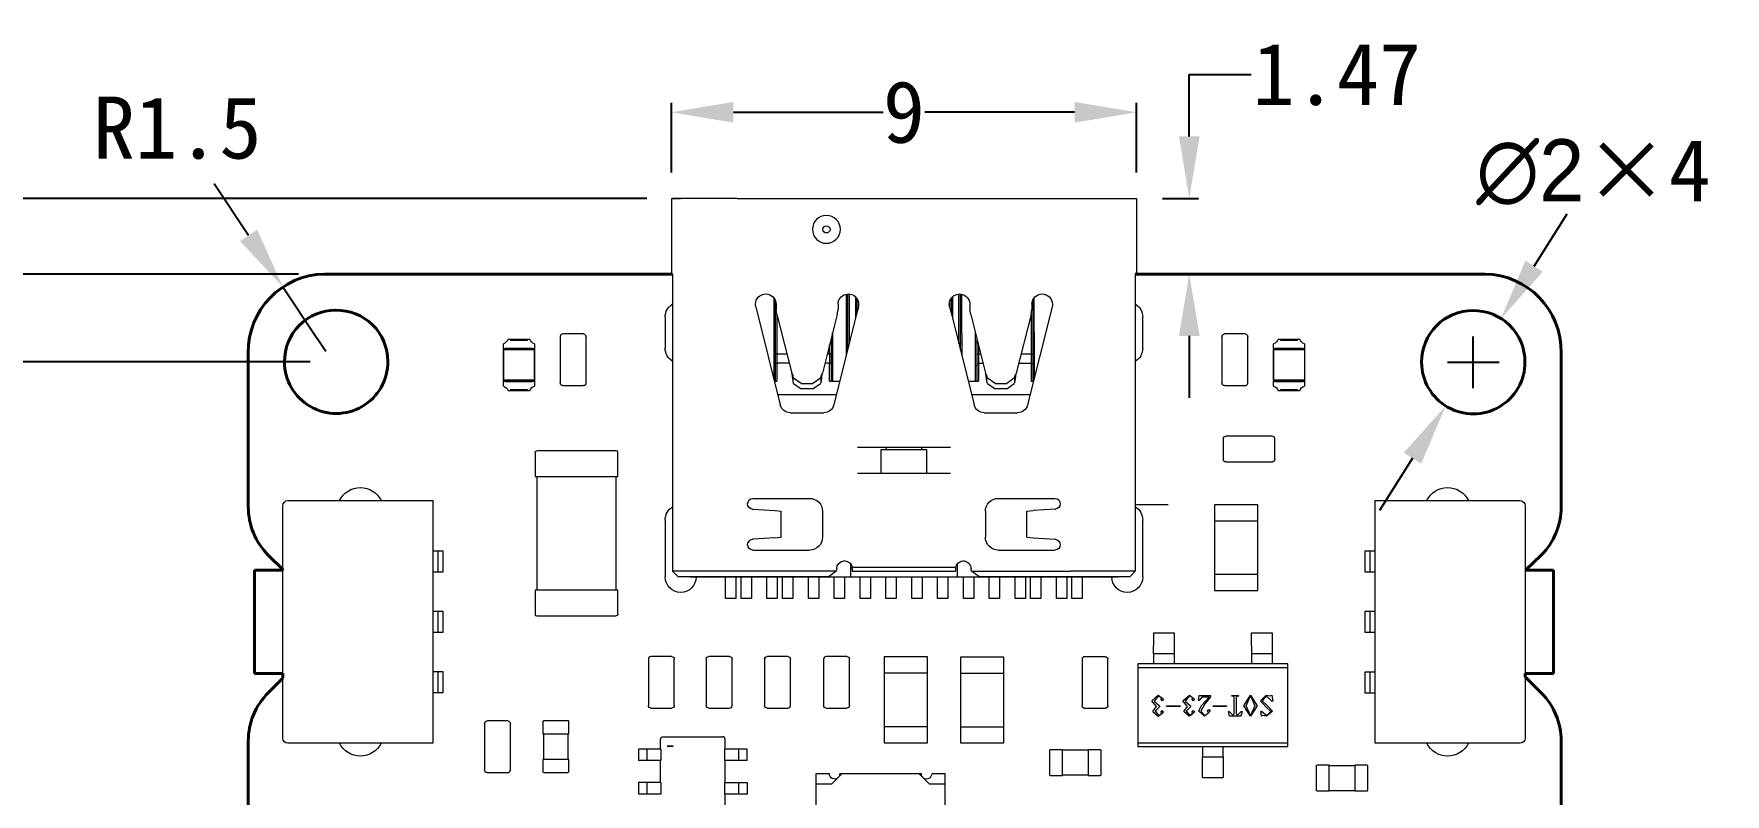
# Model space of a CAD drawing. Header units: millimetres. Extents: x 1 to 79, y -30 to 80.
# Drawn here: x 27.15 to 59.87, y 38.84 to 53.56 of the extents above; entities that cross this region are included whole.
import ezdxf

# ---------------------------------------------------------------- set-up
doc = ezdxf.new("R2010")
doc.units = ezdxf.units.MM
doc.header["$LTSCALE"] = 10
doc.header["$MEASUREMENT"] = 0
doc.layers.add('标注线', color=3, linetype='Continuous')
doc.layers.add('细实线', color=7, linetype='Continuous', lineweight=20)
doc.layers.add('轮廓线', color=7, linetype='Continuous', lineweight=40)
doc.styles.get("Standard").update_dxf_attribs({"font": 'simfang.ttf'})
doc.dimstyles.new('STANDARD_ACAD', dxfattribs={"dimtxt": 0.18, "dimasz": 0.18, "dimexe": 0.18, "dimexo": 0.0625, "dimgap": 0.09, "dimtad": 0, "dimtih": 1, "dimtoh": 1, "dimdec": 4, "dimzin": 0, "dimdsep": 46, "dimtxsty": 'Standard', "dimcen": 0.09, "dimadec": 0, "dimazin": 0, "dimtfac": 1, "dimtdec": 4, "dimtofl": 0, "dimtmove": 0, "dimatfit": 3, "dimfxl": 1, "dimtolj": 1, "dimtzin": 0, "dimarcsym": 0})

# ---------------------------------------------------------------- blocks, each defined once
blk = doc.blocks.new('*D126')
at = {"layer": 'Defpoints', "color": 0, "transparency": 16777216}
for p in [(33, 47.21), (22.665, -9.39), (33, -9.39)]:
    blk.add_point(p, dxfattribs=at)
at = {"layer": '标注线', "color": 0, "lineweight": -2, "transparency": 16777216}
for p, q in [((32.5, 47.21), (22.485, 47.21)), ((22.665, 46.01), (22.665, 19.57)), ((22.665, -8.19), (22.665, 18.249)), ((32.5, -9.39), (22.485, -9.39))]:
    blk.add_line(p, q, dxfattribs=at)
at = {"layer": '标注线', "color": 0, "transparency": 16777216}
for points in [[(22.465, 46.01), (22.865, 46.01), (22.665, 47.21)], [(22.465, -8.19), (22.865, -8.19), (22.665, -9.39)]]:
    blk.add_solid(points, dxfattribs=at)
at = {"layer": '标注线', "color": 0, "transparency": 16777216, "insert": (22.665, 18.91), "char_height": 1.2, "attachment_point": 5}
blk.add_mtext('\\A1;56.6', dxfattribs=at)
blk = doc.blocks.new('*D127')
at = {"layer": 'Defpoints', "color": 0, "transparency": 16777216}
for p in [(32.773, 48.91), (18.834, -11.09), (32.773, -11.09)]:
    blk.add_point(p, dxfattribs=at)
at = {"layer": '标注线', "color": 0, "lineweight": -2, "transparency": 16777216}
for p, q in [((32.273, 48.91), (18.654, 48.91)), ((18.834, 47.71), (18.834, 19.566)), ((18.834, -9.89), (18.834, 18.253)), ((32.273, -11.09), (18.654, -11.09))]:
    blk.add_line(p, q, dxfattribs=at)
at = {"layer": '标注线', "color": 0, "transparency": 16777216}
for points in [[(18.634, 47.71), (19.034, 47.71), (18.834, 48.91)], [(18.634, -9.89), (19.034, -9.89), (18.834, -11.09)]]:
    blk.add_solid(points, dxfattribs=at)
at = {"layer": '标注线', "color": 0, "transparency": 16777216, "insert": (18.834, 18.91), "char_height": 1.2, "attachment_point": 5}
blk.add_mtext('\\A1;60', dxfattribs=at)
blk = doc.blocks.new('*D128')
at = {"layer": 'Defpoints', "color": 0, "transparency": 16777216}
for p in [(39.51, 50.375), (14.89, -11.09), (32.773, -11.09)]:
    blk.add_point(p, dxfattribs=at)
at = {"layer": '标注线', "color": 0, "lineweight": -2, "transparency": 16777216}
for p, q in [((39.01, 50.375), (14.71, 50.375)), ((14.89, 49.175), (14.89, 20.302)), ((14.89, -9.89), (14.89, 18.982)), ((32.273, -11.09), (14.71, -11.09))]:
    blk.add_line(p, q, dxfattribs=at)
at = {"layer": '标注线', "color": 0, "transparency": 16777216}
for points in [[(14.69, 49.175), (15.09, 49.175), (14.89, 50.375)], [(14.69, -9.89), (15.09, -9.89), (14.89, -11.09)]]:
    blk.add_solid(points, dxfattribs=at)
at = {"layer": '标注线', "color": 0, "transparency": 16777216, "insert": (14.89, 19.642), "char_height": 1.2, "attachment_point": 5}
blk.add_mtext('\\A1;61.47', dxfattribs=at)
blk = doc.blocks.new('*D131')
at = {"layer": 'Defpoints', "color": 0, "transparency": 16777216}
for p in [(48.485, 52.042), (39.485, 50.375), (48.485, 50.375)]:
    blk.add_point(p, dxfattribs=at)
at = {"layer": '标注线', "color": 0, "lineweight": -2, "transparency": 16777216}
for p, q in [((39.485, 50.875), (39.485, 52.222)), ((40.685, 52.042), (43.582, 52.042)), ((47.285, 52.042), (44.388, 52.042)), ((48.485, 50.875), (48.485, 52.222))]:
    blk.add_line(p, q, dxfattribs=at)
at = {"layer": '标注线', "color": 0, "transparency": 16777216}
for points in [[(40.685, 52.242), (40.685, 51.842), (39.485, 52.042)], [(47.285, 52.242), (47.285, 51.842), (48.485, 52.042)]]:
    blk.add_solid(points, dxfattribs=at)
at = {"layer": '标注线', "color": 0, "transparency": 16777216, "insert": (43.985, 52.042), "char_height": 1.2, "attachment_point": 5}
blk.add_mtext('\\A1;9', dxfattribs=at)
blk = doc.blocks.new('*D132')
at = {"layer": 'Defpoints', "color": 0, "transparency": 16777216}
for p in [(48.485, 50.375), (48.485, 48.91), (49.505, 48.91)]:
    blk.add_point(p, dxfattribs=at)
at = {"layer": '标注线', "color": 0, "lineweight": -2, "transparency": 16777216}
for p, q in [((49.505, 51.575), (49.505, 52.775)), ((49.505, 52.775), (50.705, 52.775)), ((48.985, 50.375), (49.685, 50.375)), ((48.985, 48.91), (49.685, 48.91)), ((49.505, 47.71), (49.505, 46.51))]:
    blk.add_line(p, q, dxfattribs=at)
at = {"layer": '标注线', "color": 0, "transparency": 16777216}
for points in [[(49.305, 51.575), (49.705, 51.575), (49.505, 50.375)], [(49.305, 47.71), (49.705, 47.71), (49.505, 48.91)]]:
    blk.add_solid(points, dxfattribs=at)
at = {"layer": '标注线', "color": 0, "transparency": 16777216, "insert": (52.359, 52.775), "char_height": 1.2, "attachment_point": 5}
blk.add_mtext('\\A1;1.47', dxfattribs=at)
blk = doc.blocks.new('*D134')
at = {"layer": 'Defpoints', "color": 0, "transparency": 16777216}
for p in [(55.535, 48.047), (54.465, 46.357)]:
    blk.add_point(p, dxfattribs=at)
at = {"layer": '标注线', "color": 0, "lineweight": -2, "transparency": 16777216}
for p, q in [((56.176, 49.061), (56.818, 50.075)), ((55, 46.702), (55, 47.702)), ((54.5, 47.202), (55.5, 47.202)), ((53.824, 45.343), (53.182, 44.329))]:
    blk.add_line(p, q, dxfattribs=at)
blk.add_arc((55, 47.202), 1, 29.0787, 67.9883, dxfattribs=at)
at = {"layer": '标注线', "color": 0, "transparency": 16777216}
for points in [[(56.007, 49.168), (56.345, 48.954), (55.535, 48.047)], [(53.655, 45.45), (53.993, 45.236), (54.465, 46.357)]]:
    blk.add_solid(points, dxfattribs=at)
at = {"layer": '标注线', "color": 0, "transparency": 16777216, "insert": (57.327, 50.88), "char_height": 1.2, "attachment_point": 5}
blk.add_mtext('\\A1;{\\fGulim|b0|i0|c129|p0;∅2}×4', dxfattribs=at)
blk = doc.blocks.new('*D136')
at = {"layer": 'Defpoints', "color": 0, "transparency": 16777216}
for p in [(31.97, 48.659), (32.8, 47.41)]:
    blk.add_point(p, dxfattribs=at)
at = {"layer": '标注线', "color": 0, "lineweight": -2, "transparency": 16777216}
for p, q in [((31.305, 49.658), (30.641, 50.658)), ((31.97, 48.659), (32.634, 47.66)), ((32.8, 47.41), (32.634, 47.66))]:
    blk.add_line(p, q, dxfattribs=at)
at = {"layer": '标注线', "color": 0, "transparency": 16777216}
blk.add_solid([(31.472, 49.769), (31.139, 49.548), (31.97, 48.659)], dxfattribs=at)
at = {"layer": '标注线', "color": 0, "transparency": 16777216, "insert": (29.925, 51.736), "char_height": 1.2, "attachment_point": 5}
blk.add_mtext('\\A1;R1.5', dxfattribs=at)

msp = doc.modelspace()

# ---------------------------------------------------------------- linework, layer by layer
at = {"layer": '细实线'}
for p, q in [((39.485, 50.375), (39.485, 48.91)), ((39.485, 50.375), (39.485, 48.91)), ((39.485, 50.375), (39.66, 50.375)), ((40.76, 50.375), (39.51, 50.375)), ((40.76, 50.375), (39.51, 50.375)), ((39.51, 50.375), (39.66, 50.375)), ((40.76, 50.375), (47.21, 50.375)), ((40.76, 50.375), (47.21, 50.375)), ((47.21, 50.375), (48.485, 50.375)), ((47.21, 50.375), (48.485, 50.375)), ((48.485, 50.375), (48.485, 48.91)), ((39.51, 48.91), (39.51, 48.332)), ((48.46, 48.91), (48.46, 48.331)), ((41.465, 48.451), (41.465, 47.788)), ((42.865, 48.52), (42.865, 47.753)), ((42.895, 48.524), (42.895, 47.445)), ((42.925, 48.524), (42.925, 47.565)), ((43.045, 48.472), (43.045, 48.045)), ((43.075, 48.437), (43.075, 48.174)), ((43.078, 48.225), (43.078, 48.432)), ((44.895, 48.437), (44.895, 48.165)), ((44.925, 48.472), (44.925, 48.045)), ((45.045, 47.565), (45.045, 48.524)), ((45.075, 48.524), (45.075, 47.445)), ((45.105, 47.753), (45.105, 48.52)), ((46.505, 47.787), (46.505, 48.451)), ((39.51, 48.332), (39.51, 47.218)), ((39.51, 48.332), (39.51, 47.218)), ((41.117, 48.277), (41.592, 46.376)), ((41.495, 48.225), (41.465, 48.225)), ((41.495, 48.401), (41.495, 47.365)), ((41.51, 48.325), (41.51, 48.225)), ((41.526, 48.125), (41.51, 48.225)), ((41.525, 48.134), (41.525, 47.365)), ((41.526, 48.125), (41.814, 46.991)), ((42.694, 48.125), (42.406, 46.991)), ((43.075, 48.165), (42.628, 46.376)), ((42.694, 48.125), (42.71, 48.225)), ((42.71, 48.325), (42.71, 48.225)), ((42.865, 48.174), (42.895, 48.174)), ((43.078, 48.225), (43.075, 48.225)), ((43.078, 48.174), (43.075, 48.174)), ((43.077, 48.174), (43.075, 48.165)), ((43.075, 48.174), (43.075, 48.165)), ((43.103, 48.277), (43.077, 48.174)), ((43.105, 48.365), (43.105, 48.286)), ((44.865, 48.365), (44.865, 48.286)), ((44.867, 48.277), (44.893, 48.174)), ((44.88, 48.225), (44.895, 48.225)), ((44.893, 48.174), (44.895, 48.165)), ((44.895, 48.174), (44.893, 48.174)), ((44.895, 48.165), (45.342, 46.376)), ((45.075, 48.174), (45.105, 48.174)), ((45.26, 48.325), (45.26, 48.225)), ((45.276, 48.125), (45.26, 48.225)), ((45.276, 48.125), (45.564, 46.991)), ((46.444, 48.125), (46.156, 46.991)), ((46.853, 48.277), (46.378, 46.376)), ((46.444, 48.125), (46.46, 48.225)), ((46.445, 48.134), (46.445, 47.365)), ((46.46, 48.325), (46.46, 48.225)), ((46.475, 48.401), (46.475, 47.365)), ((48.46, 48.331), (48.46, 47.218)), ((48.46, 48.331), (48.46, 47.218)), ((39.365, 48.075), (39.365, 47.475)), ((39.365, 48.075), (39.365, 47.475)), ((41.495, 47.789), (41.465, 47.789)), ((41.465, 47.788), (41.465, 47.787)), ((41.465, 47.787), (41.465, 47.749)), ((42.605, 47.753), (42.605, 47.776)), ((45.365, 47.776), (45.365, 47.753)), ((46.505, 47.787), (46.505, 47.749)), ((48.605, 47.475), (48.605, 48.075)), ((48.605, 47.475), (48.605, 48.075)), ((36.235, 47.465), (36.235, 47.558)), ((36.235, 47.465), (36.235, 47.445)), ((36.237, 47.448), (36.25, 47.435)), ((36.238, 47.447), (36.24, 47.45)), ((36.83, 47.45), (36.24, 47.45)), ((36.275, 47.477), (36.795, 47.477)), ((36.326, 47.65), (36.378, 47.65)), ((36.699, 47.625), (36.37, 47.625)), ((36.693, 47.645), (36.377, 47.645)), ((36.691, 47.65), (36.743, 47.65)), ((36.82, 47.435), (36.833, 47.448)), ((36.832, 47.447), (36.83, 47.45)), ((36.835, 47.558), (36.835, 47.465)), ((36.835, 47.465), (36.835, 47.447)), ((37.335, 47.7), (37.335, 47.55)), ((37.335, 47.55), (37.335, 46.95)), ((37.785, 47.75), (37.385, 47.75)), ((37.835, 47.55), (37.835, 47.7)), ((37.835, 46.95), (37.835, 47.55)), ((41.465, 47.749), (41.465, 46.885)), ((42.545, 47.365), (42.545, 47.539)), ((42.575, 47.658), (42.575, 47.365)), ((42.576, 47.589), (42.576, 47.063)), ((42.576, 47.589), (42.605, 47.589)), ((42.605, 47.753), (42.605, 47.749)), ((42.605, 47.749), (42.605, 46.837)), ((42.865, 47.749), (42.865, 47.753)), ((42.865, 47.749), (42.865, 47.325)), ((42.865, 47.589), (42.895, 47.589)), ((45.075, 47.589), (45.105, 47.589)), ((45.105, 47.753), (45.105, 47.749)), ((45.105, 47.749), (45.105, 47.325)), ((45.365, 47.749), (45.365, 47.753)), ((45.365, 47.749), (45.365, 46.837)), ((45.365, 47.589), (45.395, 47.589)), ((45.395, 47.658), (45.395, 47.365)), ((45.425, 47.539), (45.425, 47.365)), ((46.505, 47.749), (46.505, 46.885)), ((50.135, 47.699), (50.135, 47.549)), ((50.135, 47.549), (50.135, 46.949)), ((50.585, 47.749), (50.185, 47.749)), ((50.635, 47.549), (50.635, 47.699)), ((50.635, 46.949), (50.635, 47.549)), ((51.135, 47.465), (51.135, 47.558)), ((51.135, 47.465), (51.135, 47.445)), ((51.137, 47.447), (51.14, 47.45)), ((51.137, 47.448), (51.15, 47.435)), ((51.73, 47.45), (51.14, 47.45)), ((51.175, 47.477), (51.695, 47.477)), ((51.226, 47.65), (51.278, 47.65)), ((51.599, 47.625), (51.27, 47.625)), ((51.593, 47.645), (51.277, 47.645)), ((51.591, 47.65), (51.643, 47.65)), ((51.72, 47.435), (51.733, 47.448)), ((51.732, 47.447), (51.73, 47.45)), ((51.735, 47.558), (51.735, 47.465)), ((51.735, 47.464), (51.735, 46.834)), ((36.235, 47.445), (36.237, 47.447)), ((36.235, 47.445), (36.235, 46.855)), ((36.237, 47.447), (36.832, 47.447)), ((36.237, 46.852), (36.237, 47.447)), ((36.832, 47.447), (36.832, 46.852)), ((36.832, 47.447), (36.835, 47.445)), ((36.835, 47.447), (36.835, 46.854)), ((39.51, 47.218), (39.51, 44.402)), ((41.495, 47.365), (41.525, 47.365)), ((41.495, 47.365), (41.495, 47.172)), ((41.525, 47.185), (41.495, 47.172)), ((41.495, 47.172), (41.495, 46.837)), ((41.525, 47.365), (41.525, 47.185)), ((41.525, 47.365), (41.719, 47.365)), ((41.765, 47.185), (41.525, 47.185)), ((41.525, 47.185), (41.525, 46.837)), ((42.545, 47.185), (42.455, 47.185)), ((42.501, 47.365), (42.545, 47.365)), ((42.545, 47.365), (42.545, 47.185)), ((42.575, 47.365), (42.545, 47.365)), ((42.545, 46.837), (42.545, 47.185)), ((42.545, 47.185), (42.575, 47.172)), ((42.575, 47.365), (42.575, 47.172)), ((42.575, 47.172), (42.575, 46.837)), ((45.395, 47.133), (45.366, 47.133)), ((45.395, 47.365), (45.425, 47.365)), ((45.395, 47.365), (45.395, 47.172)), ((45.395, 47.172), (45.425, 47.185)), ((45.395, 47.172), (45.395, 47.133)), ((45.395, 47.133), (45.395, 47.132)), ((45.395, 47.132), (45.395, 46.837)), ((45.425, 47.365), (45.47, 47.365)), ((45.425, 47.365), (45.425, 47.185)), ((45.425, 47.185), (45.515, 47.185)), ((45.425, 47.185), (45.425, 46.837)), ((46.205, 47.185), (46.445, 47.185)), ((46.251, 47.365), (46.445, 47.365)), ((46.445, 47.365), (46.475, 47.365)), ((46.445, 47.365), (46.445, 47.185)), ((46.445, 47.185), (46.475, 47.172)), ((46.445, 47.185), (46.445, 46.837)), ((46.475, 47.365), (46.475, 47.244)), ((46.505, 47.244), (46.475, 47.244)), ((46.475, 47.244), (46.475, 47.244)), ((46.475, 47.244), (46.475, 47.243)), ((46.475, 47.243), (46.475, 47.172)), ((46.475, 47.172), (46.475, 46.837)), ((48.46, 47.218), (48.46, 44.401)), ((51.135, 47.445), (51.137, 47.447)), ((51.135, 47.445), (51.135, 46.855)), ((51.137, 47.447), (51.732, 47.447)), ((51.137, 46.852), (51.137, 47.447)), ((51.732, 47.447), (51.732, 46.852)), ((51.732, 47.447), (51.735, 47.445)), ((36.235, 46.855), (36.235, 46.852)), ((36.237, 46.852), (36.235, 46.855)), ((36.235, 46.852), (36.235, 46.834)), ((36.235, 46.741), (36.235, 46.834)), ((36.25, 46.865), (36.237, 46.852)), ((36.237, 46.852), (36.24, 46.85)), ((36.832, 46.852), (36.237, 46.852)), ((36.24, 46.85), (36.83, 46.85)), ((36.795, 46.822), (36.275, 46.822)), ((36.82, 46.865), (36.833, 46.852)), ((36.835, 46.854), (36.835, 46.834)), ((36.835, 46.834), (36.835, 46.741)), ((37.335, 46.95), (37.335, 46.8)), ((37.835, 46.8), (37.835, 46.95)), ((41.477, 46.837), (41.525, 46.837)), ((41.822, 46.975), (41.814, 46.991)), ((41.839, 46.838), (41.822, 46.975)), ((41.822, 46.975), (41.839, 46.94)), ((41.839, 46.838), (41.839, 46.94)), ((41.851, 46.894), (41.839, 46.94)), ((41.851, 46.791), (41.839, 46.838)), ((41.997, 46.787), (41.851, 46.894)), ((42.369, 46.894), (42.223, 46.787)), ((42.381, 46.94), (42.369, 46.894)), ((42.381, 46.838), (42.369, 46.791)), ((42.398, 46.975), (42.381, 46.838)), ((42.398, 46.975), (42.381, 46.94)), ((42.381, 46.838), (42.381, 46.94)), ((42.406, 46.991), (42.398, 46.975)), ((42.545, 46.837), (42.743, 46.837)), ((42.576, 47.063), (42.605, 47.063)), ((45.227, 46.837), (45.425, 46.837)), ((45.572, 46.975), (45.564, 46.991)), ((45.589, 46.838), (45.572, 46.975)), ((45.572, 46.975), (45.589, 46.94)), ((45.589, 46.838), (45.589, 46.94)), ((45.601, 46.894), (45.589, 46.94)), ((45.601, 46.791), (45.589, 46.838)), ((45.747, 46.787), (45.601, 46.894)), ((46.119, 46.894), (45.973, 46.787)), ((46.131, 46.94), (46.119, 46.894)), ((46.131, 46.838), (46.119, 46.791)), ((46.148, 46.975), (46.131, 46.838)), ((46.148, 46.975), (46.131, 46.94)), ((46.131, 46.838), (46.131, 46.94)), ((46.156, 46.991), (46.148, 46.975)), ((46.445, 46.837), (46.493, 46.837)), ((50.135, 46.949), (50.135, 46.799)), ((50.635, 46.799), (50.635, 46.949)), ((51.135, 46.855), (51.135, 46.834)), ((51.135, 46.741), (51.135, 46.834)), ((51.15, 46.865), (51.137, 46.852)), ((51.732, 46.852), (51.137, 46.852)), ((51.14, 46.85), (51.73, 46.85)), ((51.695, 46.822), (51.175, 46.822)), ((51.72, 46.865), (51.733, 46.852)), ((51.735, 46.834), (51.735, 46.741)), ((36.378, 46.65), (36.326, 46.65)), ((36.37, 46.675), (36.699, 46.675)), ((36.377, 46.655), (36.693, 46.655)), ((36.743, 46.65), (36.691, 46.65)), ((37.385, 46.75), (37.785, 46.75)), ((41.543, 46.575), (42.678, 46.575)), ((41.851, 46.791), (41.997, 46.685)), ((41.997, 46.787), (42.223, 46.787)), ((42.223, 46.685), (41.997, 46.685)), ((42.223, 46.685), (42.369, 46.791)), ((45.293, 46.575), (46.428, 46.575)), ((45.601, 46.791), (45.747, 46.685)), ((45.747, 46.787), (45.973, 46.787)), ((45.973, 46.685), (45.747, 46.685)), ((45.973, 46.685), (46.119, 46.791)), ((50.185, 46.749), (50.585, 46.749)), ((51.278, 46.65), (51.226, 46.65)), ((51.27, 46.675), (51.599, 46.675)), ((51.278, 46.655), (51.593, 46.655)), ((51.643, 46.65), (51.591, 46.65)), ((41.786, 46.225), (42.434, 46.225)), ((45.536, 46.225), (46.184, 46.225)), ((38.42, 45.489), (36.88, 45.489)), ((43.085, 45.555), (44.885, 45.555)), ((43.547, 45.515), (44.423, 45.515)), ((43.547, 45.055), (43.547, 45.515)), ((43.644, 45.515), (43.644, 45.555)), ((44.326, 45.555), (44.326, 45.515)), ((44.423, 45.515), (44.423, 45.055)), ((50.16, 45.72), (50.16, 45.32)), ((50.36, 45.77), (50.21, 45.77)), ((50.96, 45.77), (50.36, 45.77)), ((51.11, 45.77), (50.96, 45.77)), ((51.16, 45.32), (51.16, 45.72)), ((36.85, 45.459), (36.85, 44.989)), ((38.45, 44.989), (38.45, 45.459)), ((50.21, 45.27), (50.36, 45.27)), ((50.36, 45.27), (50.96, 45.27)), ((50.96, 45.27), (51.11, 45.27)), ((36.85, 44.989), (36.88, 44.989)), ((36.88, 44.989), (38.42, 44.989)), ((36.88, 44.989), (36.88, 42.789)), ((38.42, 42.789), (38.42, 44.989)), ((38.42, 44.989), (38.45, 44.989)), ((43.085, 45.055), (44.885, 45.055)), ((32.068, 44.524), (33.065, 44.524)), ((33.065, 44.524), (33.871, 44.524)), ((33.065, 44.524), (33.871, 44.524)), ((33.871, 44.524), (34.868, 44.524)), ((34.868, 44.524), (34.868, 44.424)), ((41.064, 44.565), (42.16, 44.565)), ((45.81, 44.565), (46.906, 44.565)), ((53.102, 44.523), (54.099, 44.523)), ((53.102, 44.423), (53.102, 44.523)), ((54.099, 44.523), (54.906, 44.523)), ((54.099, 44.523), (54.906, 44.523)), ((54.906, 44.523), (55.902, 44.523)), ((31.968, 43.185), (31.968, 44.424)), ((34.868, 44.424), (34.868, 39.924)), ((39.51, 44.402), (39.51, 43.155)), ((39.51, 44.402), (39.51, 43.155)), ((41.056, 44.357), (41.06, 44.356)), ((41.06, 44.356), (41.484, 44.33)), ((41.484, 44.33), (41.609, 44.316)), ((41.609, 43.814), (41.609, 44.316)), ((42.41, 44.315), (42.41, 43.815)), ((45.56, 44.315), (45.56, 43.815)), ((46.361, 44.316), (46.486, 44.33)), ((46.361, 43.814), (46.361, 44.316)), ((46.91, 44.356), (46.486, 44.33)), ((46.91, 44.356), (46.914, 44.357)), ((48.46, 44.445), (48.737, 44.445)), ((48.46, 44.401), (48.46, 43.155)), ((48.46, 44.401), (48.46, 43.155)), ((48.737, 44.445), (49.094, 44.445)), ((50.83, 44.44), (49.99, 44.44)), ((49.99, 44.44), (49.99, 44.13)), ((50.83, 44.13), (50.83, 44.44)), ((53.102, 39.923), (53.102, 44.423)), ((56.002, 44.423), (56.002, 41.173)), ((39.365, 44.145), (39.365, 43.045)), ((39.365, 44.145), (39.365, 43.045)), ((48.605, 43.045), (48.605, 44.145)), ((48.605, 43.045), (48.605, 44.145)), ((49.99, 44.13), (50.83, 44.13)), ((49.99, 44.13), (49.99, 43.09)), ((50.83, 43.09), (50.83, 44.13)), ((34.968, 43.544), (34.868, 43.544)), ((34.968, 43.544), (34.968, 43.144)), ((35.068, 43.544), (34.968, 43.544)), ((35.068, 43.144), (35.068, 43.544)), ((41.056, 43.773), (41.06, 43.773)), ((41.484, 43.799), (41.06, 43.773)), ((41.064, 43.565), (42.16, 43.565)), ((41.484, 43.799), (41.609, 43.814)), ((45.81, 43.565), (46.906, 43.565)), ((46.361, 43.814), (46.486, 43.799)), ((46.486, 43.799), (46.91, 43.773)), ((46.91, 43.773), (46.914, 43.773)), ((53.002, 43.543), (52.902, 43.543)), ((52.902, 43.543), (52.902, 43.143)), ((53.102, 43.543), (53.002, 43.543)), ((53.002, 43.143), (53.002, 43.543)), ((42.955, 43.049), (42.955, 43.295)), ((42.982, 43.235), (44.988, 43.235)), ((42.985, 43.205), (42.985, 43.155)), ((44.985, 43.205), (44.985, 43.155)), ((45.015, 43.295), (45.015, 43.049)), ((31.968, 43.174), (31.968, 43.185)), ((31.968, 41.173), (31.968, 43.174)), ((34.868, 43.144), (34.968, 43.144)), ((34.968, 43.144), (35.068, 43.144)), ((40.76, 43.155), (39.51, 43.155)), ((39.51, 43.155), (39.61, 43.055)), ((39.51, 43.155), (39.61, 43.055)), ((39.61, 43.055), (39.965, 43.055)), ((39.61, 43.055), (39.965, 43.055)), ((39.844, 43.049), (39.965, 43.049)), ((39.844, 43.049), (39.965, 43.049)), ((39.965, 43.055), (40.76, 43.055)), ((39.965, 43.045), (39.965, 43.055)), ((39.965, 43.045), (39.965, 43.055)), ((39.965, 43.049), (40.535, 43.049)), ((40.535, 43.049), (40.735, 43.049)), ((40.535, 42.625), (40.535, 43.049)), ((40.735, 43.049), (40.735, 43.055)), ((40.735, 43.049), (40.755, 43.049)), ((40.735, 43.049), (40.735, 42.625)), ((40.755, 43.049), (40.835, 43.049)), ((42.676, 43.155), (40.76, 43.155)), ((40.76, 43.055), (42.535, 43.055)), ((40.835, 43.049), (41.035, 43.049)), ((40.835, 42.625), (40.835, 43.049)), ((41.035, 43.049), (41.035, 43.055)), ((41.035, 43.049), (41.335, 43.049)), ((41.035, 43.049), (41.035, 42.625)), ((41.335, 43.049), (41.535, 43.049)), ((41.335, 42.625), (41.335, 43.049)), ((41.535, 43.049), (41.535, 43.055)), ((41.535, 43.049), (41.635, 43.049)), ((41.535, 43.049), (41.535, 42.625)), ((41.635, 43.049), (41.835, 43.049)), ((41.635, 42.625), (41.635, 43.049)), ((41.835, 43.049), (41.835, 43.055)), ((41.835, 43.049), (42.135, 43.049)), ((41.835, 43.049), (41.835, 42.625)), ((42.135, 43.049), (42.335, 43.049)), ((42.135, 42.625), (42.135, 43.049)), ((42.335, 43.049), (42.335, 43.055)), ((42.335, 43.049), (42.475, 43.049)), ((42.335, 43.049), (42.335, 42.625)), ((42.475, 43.055), (42.475, 43.049)), ((42.475, 43.049), (42.715, 43.049)), ((42.676, 43.155), (42.535, 43.055)), ((42.635, 42.625), (42.635, 43.049)), ((42.715, 43.049), (42.955, 43.049)), ((42.835, 43.049), (42.835, 42.625)), ((42.955, 43.049), (45.015, 43.049)), ((42.985, 43.155), (44.985, 43.155)), ((43.135, 42.625), (43.135, 43.049)), ((43.335, 43.049), (43.335, 42.625)), ((43.635, 42.625), (43.635, 43.049)), ((43.835, 43.049), (43.835, 42.625)), ((44.135, 42.625), (44.135, 43.049)), ((44.335, 43.049), (44.335, 42.625)), ((44.635, 42.625), (44.635, 43.049)), ((44.835, 43.049), (44.835, 42.625)), ((45.015, 43.049), (45.255, 43.049)), ((45.135, 42.625), (45.135, 43.049)), ((45.255, 43.049), (45.495, 43.049)), ((45.435, 43.055), (45.294, 43.155)), ((45.294, 43.155), (47.21, 43.155)), ((45.335, 43.049), (45.335, 42.625)), ((45.435, 43.055), (47.21, 43.055)), ((45.495, 43.049), (45.495, 43.054)), ((45.495, 43.049), (45.635, 43.049)), ((45.635, 43.049), (45.835, 43.049)), ((45.635, 42.625), (45.635, 43.049)), ((45.835, 43.049), (45.835, 43.055)), ((45.835, 43.049), (46.135, 43.049)), ((45.835, 43.049), (45.835, 42.625)), ((46.135, 43.049), (46.334, 43.049)), ((46.135, 42.625), (46.135, 43.049)), ((46.334, 43.049), (46.436, 43.049)), ((46.335, 43.049), (46.335, 43.055)), ((46.335, 43.049), (46.335, 42.625)), ((46.435, 42.625), (46.435, 43.049)), ((46.436, 43.049), (46.635, 43.049)), ((46.635, 43.049), (46.635, 43.055)), ((46.635, 43.049), (46.935, 43.049)), ((46.635, 43.049), (46.635, 42.625)), ((46.935, 43.049), (47.135, 43.049)), ((46.935, 42.625), (46.935, 43.049)), ((47.135, 43.055), (47.135, 43.055)), ((47.135, 43.049), (47.135, 43.055)), ((47.135, 43.049), (47.215, 43.049)), ((47.135, 43.049), (47.135, 42.625)), ((48.46, 43.155), (47.21, 43.155)), ((47.21, 43.055), (47.215, 43.055)), ((47.215, 43.055), (48.126, 43.055)), ((47.215, 43.055), (47.215, 43.049)), ((47.215, 43.049), (48.005, 43.049)), ((47.235, 42.625), (47.235, 43.049)), ((47.435, 43.049), (47.435, 42.625)), ((47.435, 43.049), (47.435, 43.049)), ((48.005, 43.049), (48.126, 43.049)), ((48.005, 43.049), (48.126, 43.049)), ((48.005, 43.049), (48.005, 43.045)), ((48.005, 43.049), (48.005, 43.045)), ((48.126, 43.055), (48.36, 43.055)), ((48.126, 43.055), (48.36, 43.055)), ((48.126, 43.049), (48.126, 43.055)), ((48.126, 43.049), (48.126, 43.055)), ((48.36, 43.055), (48.46, 43.155)), ((48.36, 43.055), (48.46, 43.155)), ((50.83, 43.09), (49.99, 43.09)), ((49.99, 43.09), (49.99, 42.78)), ((50.83, 42.78), (50.83, 43.09)), ((52.902, 43.143), (53.002, 43.143)), ((53.002, 43.143), (53.102, 43.143)), ((56.002, 43.173), (56.009, 43.173)), ((56.009, 43.173), (56.552, 43.173)), ((56.552, 41.173), (56.552, 43.173)), ((36.88, 42.789), (36.85, 42.789)), ((36.85, 42.789), (36.85, 42.319)), ((38.42, 42.789), (36.88, 42.789)), ((38.45, 42.789), (38.42, 42.789)), ((38.45, 42.319), (38.45, 42.789)), ((40.735, 42.625), (40.535, 42.625)), ((41.035, 42.625), (40.835, 42.625)), ((41.535, 42.625), (41.335, 42.625)), ((41.835, 42.625), (41.635, 42.625)), ((42.335, 42.625), (42.135, 42.625)), ((42.835, 42.625), (42.635, 42.625)), ((43.335, 42.625), (43.135, 42.625)), ((43.835, 42.625), (43.635, 42.625)), ((44.335, 42.625), (44.135, 42.625)), ((44.835, 42.625), (44.635, 42.625)), ((45.335, 42.625), (45.135, 42.625)), ((45.835, 42.625), (45.635, 42.625)), ((46.335, 42.625), (46.135, 42.625)), ((46.635, 42.625), (46.435, 42.625)), ((47.135, 42.625), (46.935, 42.625)), ((47.435, 42.625), (47.235, 42.625)), ((49.99, 42.78), (50.83, 42.78)), ((34.968, 42.374), (34.868, 42.374)), ((34.968, 42.374), (34.968, 41.974)), ((35.068, 42.374), (34.968, 42.374)), ((35.068, 41.974), (35.068, 42.374)), ((36.88, 42.289), (38.42, 42.289)), ((53.002, 42.373), (52.902, 42.373)), ((52.902, 42.373), (52.902, 41.973)), ((53.102, 42.373), (53.002, 42.373)), ((53.002, 41.973), (53.002, 42.373)), ((34.868, 41.974), (34.968, 41.974)), ((34.968, 41.974), (35.068, 41.974)), ((48.81, 41.959), (48.81, 41.709)), ((48.81, 41.959), (49.21, 41.959)), ((49.21, 41.959), (49.21, 41.709)), ((50.71, 41.709), (50.71, 41.959)), ((50.71, 41.959), (51.11, 41.959)), ((51.11, 41.959), (51.11, 41.709)), ((52.902, 41.973), (53.002, 41.973)), ((53.002, 41.973), (53.102, 41.973)), ((48.81, 41.559), (48.81, 41.709)), ((48.81, 41.558), (48.81, 41.408)), ((49.21, 41.558), (48.81, 41.558)), ((49.21, 41.709), (49.21, 41.559)), ((49.21, 41.558), (49.21, 41.408)), ((50.71, 41.709), (50.71, 41.559)), ((51.11, 41.558), (50.71, 41.558)), ((50.71, 41.558), (50.71, 41.408)), ((51.11, 41.709), (51.11, 41.559)), ((51.11, 41.558), (51.11, 41.408)), ((39.04, 41.453), (39.04, 41.303)), ((39.04, 41.303), (39.04, 40.703)), ((39.49, 41.503), (39.09, 41.503)), ((39.54, 41.303), (39.54, 41.453)), ((39.54, 40.703), (39.54, 41.303)), ((40.16, 41.453), (40.16, 41.303)), ((40.16, 41.303), (40.16, 40.703)), ((40.61, 41.503), (40.21, 41.503)), ((40.66, 41.303), (40.66, 41.453)), ((40.66, 40.703), (40.66, 41.303)), ((41.29, 41.453), (41.29, 41.303)), ((41.29, 41.303), (41.29, 40.703)), ((41.74, 41.503), (41.34, 41.503)), ((41.79, 41.303), (41.79, 41.453)), ((41.79, 40.703), (41.79, 41.303)), ((42.43, 41.453), (42.43, 41.303)), ((42.43, 41.303), (42.43, 40.703)), ((42.88, 41.503), (42.48, 41.503)), ((42.93, 41.303), (42.93, 41.453)), ((42.93, 40.703), (42.93, 41.303)), ((43.599, 41.494), (43.599, 41.184)), ((44.439, 41.494), (43.599, 41.494)), ((44.439, 41.184), (44.439, 41.494)), ((45.92, 41.49), (45.08, 41.49)), ((45.08, 41.49), (45.08, 41.18)), ((45.92, 41.18), (45.92, 41.49)), ((47.43, 41.45), (47.43, 41.3)), ((47.43, 41.3), (47.43, 40.7)), ((47.88, 41.5), (47.48, 41.5)), ((47.93, 41.3), (47.93, 41.45)), ((47.93, 40.7), (47.93, 41.3)), ((51.41, 41.359), (48.51, 41.359)), ((48.51, 41.359), (48.51, 41.287)), ((51.41, 41.287), (48.51, 41.287)), ((48.51, 41.287), (48.51, 39.832)), ((48.81, 41.408), (48.81, 41.359)), ((49.21, 41.408), (49.21, 41.408)), ((49.21, 41.408), (49.21, 41.359)), ((50.71, 41.408), (50.71, 41.36)), ((51.11, 41.408), (51.11, 41.408)), ((51.11, 41.408), (51.11, 41.359)), ((51.41, 41.287), (51.41, 41.359)), ((51.41, 39.832), (51.41, 41.287)), ((31.968, 41.082), (31.968, 41.173)), ((31.968, 39.924), (31.968, 41.082)), ((34.968, 41.204), (34.868, 41.204)), ((34.968, 41.204), (34.968, 40.804)), ((35.068, 41.204), (34.968, 41.204)), ((35.068, 40.804), (35.068, 41.204)), ((43.599, 41.184), (44.439, 41.184)), ((43.599, 41.183), (43.599, 40.144)), ((44.439, 40.144), (44.439, 41.184)), ((45.08, 41.18), (45.08, 40.14)), ((45.08, 41.18), (45.92, 41.18)), ((45.92, 40.14), (45.92, 41.18)), ((53.002, 41.203), (52.902, 41.203)), ((52.902, 41.203), (52.902, 40.803)), ((53.102, 41.203), (53.002, 41.203)), ((53.002, 40.803), (53.002, 41.203)), ((56.002, 41.173), (56.002, 41.112)), ((56.002, 41.112), (56.002, 39.923)), ((56.552, 41.173), (56.003, 41.173)), ((34.868, 40.804), (34.968, 40.804)), ((34.968, 40.804), (35.068, 40.804)), ((39.04, 40.703), (39.04, 40.553)), ((39.54, 40.553), (39.54, 40.703)), ((40.16, 40.703), (40.16, 40.553)), ((40.66, 40.553), (40.66, 40.703)), ((41.29, 40.703), (41.29, 40.553)), ((41.79, 40.553), (41.79, 40.703)), ((42.43, 40.703), (42.43, 40.553)), ((42.93, 40.553), (42.93, 40.703)), ((47.43, 40.7), (47.43, 40.55)), ((47.93, 40.55), (47.93, 40.7)), ((48.781, 40.643), (48.906, 40.756)), ((48.872, 40.533), (48.781, 40.643)), ((48.911, 40.739), (48.826, 40.639)), ((48.826, 40.639), (48.931, 40.545)), ((48.906, 40.756), (49.009, 40.679)), ((48.968, 40.707), (48.911, 40.739)), ((48.959, 40.672), (48.968, 40.707)), ((48.983, 40.645), (48.959, 40.672)), ((49.009, 40.679), (48.983, 40.645)), ((49.381, 40.643), (49.506, 40.756)), ((49.472, 40.533), (49.381, 40.643)), ((49.511, 40.739), (49.426, 40.639)), ((49.426, 40.639), (49.531, 40.545)), ((49.506, 40.756), (49.609, 40.679)), ((49.568, 40.707), (49.511, 40.739)), ((49.559, 40.672), (49.568, 40.707)), ((49.583, 40.645), (49.559, 40.672)), ((49.609, 40.679), (49.583, 40.645)), ((49.681, 40.65), (49.695, 40.75)), ((49.695, 40.65), (49.681, 40.65)), ((49.695, 40.75), (49.914, 40.75)), ((49.749, 40.717), (49.695, 40.65)), ((49.804, 40.589), (49.731, 40.448)), ((49.741, 40.553), (49.887, 40.717)), ((49.887, 40.717), (49.749, 40.717)), ((49.914, 40.721), (49.804, 40.589)), ((49.914, 40.75), (49.914, 40.721)), ((50.331, 40.75), (50.459, 40.75)), ((50.331, 40.734), (50.331, 40.75)), ((50.353, 40.734), (50.331, 40.734)), ((50.376, 40.715), (50.353, 40.734)), ((50.376, 40.393), (50.376, 40.715)), ((50.437, 40.734), (50.414, 40.715)), ((50.414, 40.715), (50.414, 40.39)), ((50.459, 40.734), (50.437, 40.734)), ((50.459, 40.75), (50.459, 40.734)), ((50.559, 40.549), (50.689, 40.756)), ((50.603, 40.548), (50.689, 40.739)), ((50.689, 40.756), (50.82, 40.549)), ((50.689, 40.739), (50.776, 40.548)), ((50.881, 40.648), (50.995, 40.756)), ((50.984, 40.526), (50.881, 40.648)), ((50.994, 40.739), (50.914, 40.648)), ((50.914, 40.648), (51.005, 40.559)), ((51.106, 40.634), (50.994, 40.739)), ((50.995, 40.756), (51.07, 40.739)), ((51.07, 40.739), (51.101, 40.756)), ((51.101, 40.756), (51.12, 40.638)), ((51.12, 40.638), (51.106, 40.634)), ((52.902, 40.803), (53.002, 40.803)), ((53.002, 40.803), (53.102, 40.803)), ((36.32, 40.256), (35.92, 40.256)), ((37.485, 40.259), (37.015, 40.259)), ((39.09, 40.503), (39.49, 40.503)), ((40.21, 40.503), (40.61, 40.503)), ((41.34, 40.503), (41.74, 40.503)), ((42.48, 40.503), (42.88, 40.503)), ((47.48, 40.5), (47.88, 40.5)), ((48.798, 40.436), (48.872, 40.533)), ((48.798, 40.436), (48.902, 40.345)), ((48.931, 40.528), (48.842, 40.444)), ((48.842, 40.444), (48.914, 40.361)), ((48.902, 40.345), (49.003, 40.423)), ((48.914, 40.361), (48.968, 40.396)), ((48.931, 40.545), (48.931, 40.528)), ((48.959, 40.431), (48.979, 40.456)), ((48.968, 40.396), (48.959, 40.431)), ((49.003, 40.423), (48.979, 40.456)), ((49.064, 40.55), (49.326, 40.55)), ((49.064, 40.534), (49.064, 40.55)), ((49.326, 40.534), (49.064, 40.534)), ((49.326, 40.55), (49.326, 40.534)), ((49.398, 40.436), (49.472, 40.533)), ((49.502, 40.345), (49.398, 40.436)), ((49.531, 40.528), (49.442, 40.444)), ((49.442, 40.444), (49.514, 40.361)), ((49.603, 40.423), (49.502, 40.345)), ((49.514, 40.361), (49.568, 40.396)), ((49.531, 40.545), (49.531, 40.528)), ((49.559, 40.431), (49.579, 40.456)), ((49.568, 40.396), (49.559, 40.431)), ((49.579, 40.456), (49.603, 40.423)), ((49.687, 40.443), (49.741, 40.553)), ((49.798, 40.345), (49.687, 40.443)), ((49.731, 40.448), (49.807, 40.361)), ((49.909, 40.444), (49.798, 40.345)), ((49.807, 40.361), (49.875, 40.414)), ((49.859, 40.455), (49.881, 40.478)), ((49.875, 40.414), (49.859, 40.455)), ((49.881, 40.478), (49.909, 40.444)), ((49.964, 40.55), (50.226, 40.55)), ((49.964, 40.534), (49.964, 40.55)), ((50.226, 40.534), (49.964, 40.534)), ((50.226, 40.55), (50.226, 40.534)), ((50.264, 40.437), (50.276, 40.439)), ((50.283, 40.35), (50.264, 40.437)), ((50.276, 40.439), (50.348, 40.367)), ((50.505, 40.35), (50.283, 40.35)), ((50.348, 40.367), (50.376, 40.393)), ((50.414, 40.39), (50.435, 40.367)), ((50.435, 40.367), (50.512, 40.439)), ((50.526, 40.437), (50.505, 40.35)), ((50.512, 40.439), (50.526, 40.437)), ((50.689, 40.345), (50.559, 40.549)), ((50.689, 40.361), (50.603, 40.548)), ((50.82, 40.549), (50.689, 40.345)), ((50.776, 40.548), (50.689, 40.361)), ((50.892, 40.44), (50.904, 40.445)), ((50.901, 40.345), (50.892, 40.44)), ((50.924, 40.361), (50.901, 40.345)), ((50.904, 40.445), (51.004, 40.361)), ((51, 40.345), (50.924, 40.361)), ((51.081, 40.439), (50.984, 40.526)), ((51.114, 40.443), (51, 40.345)), ((51.004, 40.361), (51.081, 40.439)), ((51.005, 40.559), (51.114, 40.443)), ((34.868, 39.924), (34.868, 39.824)), ((35.87, 40.206), (35.87, 40.056)), ((35.87, 40.056), (35.87, 39.456)), ((36.37, 40.056), (36.37, 40.206)), ((36.37, 39.456), (36.37, 40.056)), ((37, 40.244), (37, 40.009)), ((37, 40.009), (37.015, 40.009)), ((37.01, 40.009), (37.01, 39.509)), ((37.015, 40.009), (37.485, 40.009)), ((37.485, 40.009), (37.5, 40.009)), ((37.49, 39.51), (37.49, 40.009)), ((37.5, 40.009), (37.5, 40.244)), ((39.325, 39.949), (40.475, 39.949)), ((44.439, 40.144), (43.599, 40.144)), ((43.599, 40.144), (43.599, 39.834)), ((44.439, 39.834), (44.439, 40.144)), ((45.08, 40.14), (45.92, 40.14)), ((45.08, 40.14), (45.08, 39.83)), ((45.92, 39.83), (45.92, 40.14)), ((53.102, 39.823), (53.102, 39.923)), ((33.065, 39.824), (32.068, 39.824)), ((33.872, 39.824), (33.065, 39.824)), ((33.872, 39.824), (33.065, 39.824)), ((34.868, 39.824), (33.872, 39.824)), ((38.85, 39.712), (38.85, 39.487)), ((38.935, 39.712), (38.85, 39.712)), ((39.01, 39.712), (38.935, 39.712)), ((39.21, 39.712), (39.01, 39.712)), ((39.01, 39.712), (39.01, 39.487)), ((39.28, 39.712), (39.21, 39.712)), ((39.275, 39.712), (39.275, 39.899)), ((39.28, 39.712), (39.28, 39.487)), ((39.401, 39.765), (39.523, 39.765)), ((39.523, 39.765), (39.401, 39.765)), ((40.59, 39.712), (40.52, 39.712)), ((40.52, 39.487), (40.52, 39.712)), ((40.525, 39.712), (40.525, 39.899)), ((40.79, 39.712), (40.59, 39.712)), ((40.865, 39.712), (40.79, 39.712)), ((40.79, 39.487), (40.79, 39.712)), ((40.95, 39.712), (40.865, 39.712)), ((40.95, 39.487), (40.95, 39.712)), ((43.599, 39.834), (44.439, 39.834)), ((45.08, 39.83), (45.92, 39.83)), ((46.8, 39.684), (46.8, 39.214)), ((47.05, 39.699), (46.815, 39.699)), ((47.05, 39.684), (47.05, 39.699)), ((47.55, 39.689), (47.05, 39.689)), ((47.05, 39.214), (47.05, 39.684)), ((47.55, 39.699), (47.55, 39.684)), ((47.785, 39.699), (47.55, 39.699)), ((47.55, 39.684), (47.55, 39.214)), ((47.8, 39.214), (47.8, 39.684)), ((48.51, 39.832), (48.51, 39.759)), ((48.51, 39.832), (51.41, 39.832)), ((48.51, 39.759), (51.41, 39.759)), ((49.76, 39.759), (49.76, 39.709)), ((49.76, 39.709), (49.76, 39.559)), ((50.16, 39.709), (50.16, 39.759)), ((50.16, 39.559), (50.16, 39.709)), ((51.41, 39.759), (51.41, 39.832)), ((54.099, 39.823), (53.102, 39.823)), ((54.905, 39.823), (54.099, 39.823)), ((54.905, 39.823), (54.099, 39.823)), ((55.902, 39.823), (54.905, 39.823)), ((35.87, 39.456), (35.87, 39.306)), ((36.37, 39.306), (36.37, 39.456)), ((37.015, 39.509), (37, 39.509)), ((37, 39.509), (37, 39.274)), ((37.485, 39.509), (37.015, 39.509)), ((37.49, 39.509), (37.485, 39.509)), ((37.49, 39.509), (37.49, 39.51)), ((37.49, 39.509), (37.49, 39.509)), ((37.5, 39.509), (37.49, 39.509)), ((37.5, 39.274), (37.5, 39.509)), ((38.935, 39.487), (38.85, 39.487)), ((39.01, 39.487), (38.935, 39.487)), ((39.21, 39.487), (39.01, 39.487)), ((39.28, 39.487), (39.21, 39.487)), ((39.275, 39.062), (39.275, 39.486)), ((40.59, 39.487), (40.52, 39.487)), ((40.525, 39.062), (40.525, 39.487)), ((40.79, 39.487), (40.59, 39.487)), ((40.865, 39.487), (40.79, 39.487)), ((40.95, 39.487), (40.865, 39.487)), ((49.76, 39.409), (49.76, 39.559)), ((49.76, 39.559), (50.16, 39.559)), ((49.76, 39.159), (49.76, 39.409)), ((50.16, 39.559), (50.16, 39.409)), ((50.16, 39.409), (50.16, 39.159)), ((51.96, 39.384), (51.96, 38.914)), ((52.21, 39.399), (51.975, 39.399)), ((52.21, 39.384), (52.21, 39.399)), ((52.71, 39.389), (52.21, 39.389)), ((52.21, 38.914), (52.21, 39.384)), ((52.71, 39.399), (52.71, 39.384)), ((52.945, 39.399), (52.71, 39.399)), ((52.71, 39.384), (52.71, 38.914)), ((52.96, 38.914), (52.96, 39.384)), ((35.92, 39.256), (36.32, 39.256)), ((37.015, 39.259), (37.485, 39.259)), ((38.85, 39.062), (38.85, 38.837)), ((38.935, 39.062), (38.85, 39.062)), ((39.01, 39.062), (38.935, 39.062)), ((39.21, 39.062), (39.01, 39.062)), ((39.01, 39.062), (39.01, 38.837)), ((39.28, 39.062), (39.21, 39.062)), ((39.28, 39.062), (39.28, 38.837)), ((40.52, 39.062), (40.59, 39.062)), ((40.52, 38.837), (40.52, 39.062)), ((40.525, 39.062), (40.525, 39.062)), ((40.59, 39.062), (40.79, 39.062)), ((40.79, 39.062), (40.865, 39.062)), ((40.79, 38.837), (40.79, 39.062)), ((40.865, 39.062), (40.95, 39.062)), ((40.95, 39.062), (40.95, 38.837)), ((42.542, 39.23), (42.282, 39.23)), ((42.282, 39.23), (42.282, 39.03)), ((42.282, 39.03), (42.282, 37.43)), ((42.582, 39.03), (42.282, 39.03)), ((42.782, 39.23), (42.582, 39.03)), ((42.782, 39.23), (42.742, 39.23)), ((44.282, 39.23), (42.782, 39.23)), ((44.482, 39.03), (44.282, 39.23)), ((44.322, 39.23), (44.282, 39.23)), ((44.782, 39.03), (44.482, 39.03)), ((44.782, 39.23), (44.522, 39.23)), ((44.782, 39.03), (44.782, 39.23)), ((44.782, 37.43), (44.782, 39.03)), ((46.815, 39.199), (47.05, 39.199)), ((47.05, 39.199), (47.05, 39.214)), ((47.05, 39.209), (47.549, 39.209)), ((47.55, 39.214), (47.55, 39.199)), ((47.55, 39.199), (47.785, 39.199)), ((49.76, 39.159), (50.16, 39.159)), ((38.935, 38.837), (38.85, 38.837)), ((39.01, 38.837), (38.935, 38.837)), ((39.21, 38.837), (39.01, 38.837)), ((39.275, 38.837), (39.21, 38.837)), ((39.276, 38.837), (39.275, 38.837)), ((39.28, 38.837), (39.276, 38.837)), ((40.59, 38.837), (40.52, 38.837)), ((40.525, 38.412), (40.525, 38.837)), ((40.79, 38.837), (40.59, 38.837)), ((40.865, 38.837), (40.79, 38.837)), ((40.95, 38.837), (40.865, 38.837)), ((51.975, 38.899), (52.21, 38.899)), ((52.21, 38.899), (52.21, 38.914)), ((52.21, 38.909), (52.709, 38.909)), ((52.71, 38.914), (52.71, 38.899)), ((52.71, 38.899), (52.945, 38.899))]:
    msp.add_line(p, q, dxfattribs=at)
at = {"layer": '细实线', "extrusion": (0, 0, -1)}
msp.add_circle((-42.485, 49.775), 0.27, dxfattribs=at)
at = {"layer": '细实线'}
msp.add_circle((42.485, 49.775), 0.07, dxfattribs=at)
at = {"layer": '细实线', "extrusion": (0, 0, -1)}
for centre, radius, start, end in [((-41.311, 48.325), 0.199, 360, 179.9997), ((-42.909, 48.325), 0.199, 0.0002, 147.4256), ((-42.909, 48.325), 0.199, 147.4256, 147.5878), ((-42.909, 48.325), 0.199, 147.5878, 180), ((-45.061, 48.325), 0.199, 11.5291, 179.9997), ((-46.659, 48.325), 0.199, 0.0002, 180), ((-39.665, 48.075), 0.3, 360, 58.9116), ((-39.665, 48.075), 0.3, 360, 58.9116), ((-41.311, 48.325), 0.199, 345.9638, 360), ((-42.909, 48.325), 0.199, 180, 194.0362), ((-45.061, 48.325), 0.199, 360, 11.5291), ((-45.061, 48.325), 0.199, 345.9638, 360), ((-46.659, 48.325), 0.199, 180, 194.0362), ((-48.305, 48.075), 0.3, 121.1319, 180), ((-48.305, 48.075), 0.3, 121.1319, 180), ((-36.185, 47.7), 0.15, 199.4712, 250.5288), ((-36.185, 47.7), 0.2, 194.4775, 202.0243), ((-36.885, 47.7), 0.2, 337.9757, 345.5225), ((-36.885, 47.7), 0.15, 289.4712, 340.5288), ((-37.785, 47.7), 0.05, 90, 180), ((-39.665, 47.475), 0.3, 301.0944, 0), ((-39.665, 47.475), 0.3, 301.0944, 0), ((-48.305, 47.475), 0.3, 180, 238.8529), ((-48.305, 47.475), 0.3, 180, 238.8529), ((-50.185, 47.699), 0.05, 360, 90), ((-50.585, 47.699), 0.05, 90, 180), ((-51.085, 47.7), 0.15, 199.4712, 250.5288), ((-51.085, 47.7), 0.2, 194.4775, 202.0243), ((-51.785, 47.7), 0.2, 337.9757, 345.5225), ((-51.785, 47.7), 0.15, 289.4712, 340.5288), ((-37.385, 46.8), 0.05, 270, 360), ((-37.785, 46.8), 0.05, 180, 270), ((-50.185, 46.799), 0.05, 270, 360), ((-36.185, 46.6), 0.15, 109.4712, 160.5288), ((-36.185, 46.6), 0.2, 157.9757, 165.5225), ((-36.885, 46.6), 0.2, 14.4775, 22.0243), ((-36.885, 46.6), 0.15, 19.4712, 70.5288), ((-51.085, 46.6), 0.15, 109.4712, 160.5288), ((-51.085, 46.6), 0.2, 157.9757, 165.5225), ((-51.785, 46.6), 0.2, 14.4775, 22.0243), ((-51.785, 46.6), 0.15, 19.4712, 70.5288), ((-41.786, 46.425), 0.2, 270, 345.9638), ((-42.434, 46.425), 0.2, 194.0362, 270), ((-45.536, 46.425), 0.2, 270, 345.9638), ((-46.184, 46.425), 0.2, 194.0362, 270), ((-36.88, 45.459), 0.03, 360, 90), ((-50.21, 45.72), 0.05, 360, 90), ((-50.21, 45.32), 0.05, 270, 360), ((-51.11, 45.32), 0.05, 180, 270), ((-32.068, 44.424), 0.1, 360, 90), ((-33.468, 44.324), 0.45, 26.4374, 153.5984), ((-33.468, 44.324), 0.45, 26.4374, 153.5984), ((-41.064, 44.461), 0.104, 360, 90), ((-42.16, 44.315), 0.25, 90, 180), ((-45.81, 44.315), 0.25, 360, 90), ((-46.906, 44.461), 0.104, 90, 180), ((-54.502, 44.324), 0.45, 26.3734, 153.6266), ((-54.502, 44.324), 0.45, 26.3734, 153.6266), ((-55.902, 44.423), 0.1, 90, 180), ((-39.665, 44.145), 0.3, 360, 58.9287), ((-39.665, 44.145), 0.3, 360, 58.9287), ((-41.064, 44.461), 0.104, 274.6525, 0.0001), ((-41.064, 44.461), 0.104, 274.5366, 274.6525), ((-46.906, 44.461), 0.104, 180, 265.4892), ((-48.305, 44.145), 0.3, 121.132, 180), ((-48.305, 44.145), 0.3, 121.132, 180), ((-41.064, 43.669), 0.104, 360, 85.4317), ((-41.064, 43.669), 0.104, 270, 360), ((-42.16, 43.815), 0.25, 180, 270), ((-45.81, 43.815), 0.25, 270, 360), ((-46.906, 43.669), 0.104, 180, 270), ((-46.906, 43.669), 0.104, 94.5049, 180.0001), ((-42.535, 43.205), 0.15, 180, 199.4712), ((-42.835, 43.205), 0.15, 360, 168.463), ((-45.135, 43.205), 0.15, 360, 11.537), ((-45.135, 43.205), 0.15, 11.537, 180), ((-45.435, 43.205), 0.15, 340.5288, 360), ((-39.665, 43.045), 0.3, 180, 0), ((-39.665, 43.045), 0.3, 180, 0), ((-48.305, 43.045), 0.3, 180, 0), ((-48.305, 43.045), 0.3, 180, 0), ((-38.42, 42.319), 0.03, 180, 270), ((-39.49, 41.453), 0.05, 90, 180), ((-40.21, 41.453), 0.05, 360, 90), ((-40.61, 41.453), 0.05, 90, 180), ((-41.34, 41.453), 0.05, 360, 90), ((-41.74, 41.453), 0.05, 90, 180), ((-42.88, 41.453), 0.05, 90, 180), ((-47.88, 41.45), 0.05, 90, 180), ((-35.92, 40.206), 0.05, 360, 90), ((-36.32, 40.206), 0.05, 90, 180), ((-37.015, 40.244), 0.015, 360, 90), ((-39.09, 40.553), 0.05, 270, 360), ((-39.49, 40.553), 0.05, 180, 270), ((-40.21, 40.553), 0.05, 270, 360), ((-41.34, 40.553), 0.05, 270, 360), ((-42.48, 40.553), 0.05, 270, 360), ((-42.88, 40.553), 0.05, 180, 270), ((-47.48, 40.55), 0.05, 270, 360), ((-47.88, 40.55), 0.05, 180, 270), ((-32.068, 39.924), 0.1, 270, 360), ((-39.325, 39.899), 0.05, 360, 90), ((-55.902, 39.923), 0.1, 180, 270), ((-33.468, 40.024), 0.45, 206.3723, 333.6277), ((-33.468, 40.024), 0.45, 206.3723, 333.6277), ((-47.785, 39.684), 0.015, 90, 180), ((-54.502, 40.024), 0.45, 206.3548, 333.5995), ((-54.502, 40.024), 0.45, 206.3548, 333.5995), ((-35.92, 39.306), 0.05, 270, 360), ((-37.485, 39.274), 0.015, 180, 270), ((-52.945, 39.384), 0.015, 90, 180), ((-42.642, 39.23), 0.1, 233.1684, 360), ((-42.642, 39.23), 0.1, 216.8476, 233.1684), ((-42.642, 39.23), 0.1, 180, 216.8476), ((-44.422, 39.23), 0.1, 323.3482, 360), ((-44.422, 39.23), 0.1, 307.045, 323.3482), ((-44.422, 39.23), 0.1, 180, 307.045), ((-46.815, 39.214), 0.015, 270, 360), ((-51.975, 38.914), 0.015, 270, 360)]:
    msp.add_arc(centre, radius, start, end, dxfattribs=at)
at = {"layer": '细实线'}
for centre, radius, start, end in [((36.185, 47.7), 0.24, 282.0247, 292.0243), ((36.24, 47.445), 0.005, 90, 180), ((36.885, 47.7), 0.24, 247.9757, 257.9753), ((36.83, 47.445), 0.005, 0, 90), ((37.385, 47.7), 0.05, 90, 180), ((51.085, 47.7), 0.24, 282.0247, 292.0243), ((51.14, 47.445), 0.005, 90, 180), ((51.785, 47.7), 0.24, 247.9757, 257.9753), ((51.73, 47.445), 0.005, 0, 90), ((36.24, 46.855), 0.005, 180, 270), ((36.185, 46.6), 0.24, 67.9757, 77.9753), ((36.885, 46.6), 0.24, 102.0247, 112.0243), ((36.83, 46.855), 0.005, 270, 0), ((50.585, 46.799), 0.05, 270, 0), ((51.14, 46.855), 0.005, 180, 270), ((51.085, 46.6), 0.24, 67.9757, 77.9753), ((51.785, 46.6), 0.24, 102.0247, 112.0243), ((51.73, 46.855), 0.005, 270, 0), ((38.42, 45.459), 0.03, 0, 90), ((51.11, 45.72), 0.05, 0, 90), ((42.835, 43.205), 0.15, 0, 11.537), ((36.88, 42.319), 0.03, 180, 270), ((39.09, 41.453), 0.05, 90, 180), ((41.34, 41.453), 0.05, 149.5788, 180), ((42.48, 41.453), 0.05, 90, 180), ((47.48, 41.45), 0.05, 90, 180), ((37.485, 40.244), 0.015, 0, 90), ((40.61, 40.553), 0.05, 270, 0), ((41.74, 40.553), 0.05, 270, 0), ((40.475, 39.899), 0.05, 0.0005, 90.0005), ((46.815, 39.684), 0.015, 90, 180), ((36.32, 39.306), 0.05, 270, 0), ((37.015, 39.274), 0.015, 180, 270), ((51.975, 39.384), 0.015, 90, 180), ((47.785, 39.214), 0.015, 270, 0), ((52.945, 38.914), 0.015, 270, 0)]:
    msp.add_arc(centre, radius, start, end, dxfattribs=at)
at = {"layer": '轮廓线'}
for p, q in [((32.773, 48.91), (39.51, 48.91)), ((48.46, 48.91), (55.226, 48.91)), ((31.3, 44.4), (31.3, 47.383)), ((56.7, 47.383), (56.7, 44.398)), ((31.968, 43.185), (31.686, 43.467)), ((56.313, 43.465), (56.009, 43.174)), ((31.418, 43.174), (31.968, 43.174)), ((31.418, 43.174), (31.418, 41.174)), ((31.968, 43.174), (31.968, 43.185)), ((56.009, 43.173), (56.552, 43.173)), ((56.552, 41.173), (56.552, 43.173)), ((31.968, 41.174), (31.418, 41.174)), ((31.686, 40.803), (31.968, 41.082)), ((31.968, 41.082), (31.968, 41.173)), ((56.002, 41.173), (56.002, 41.112)), ((56.002, 41.112), (56.313, 40.801)), ((56.552, 41.173), (56.003, 41.173)), ((31.3, 38.37), (31.3, 39.87)), ((56.7, 39.868), (56.7, 38.535))]:
    msp.add_line(p, q, dxfattribs=at)
at = {"layer": '轮廓线', "extrusion": (0, 0, -1)}
for centre, radius, start, end in [((-32.8, 47.41), 1.5, 358.9862, 88.9858), ((-55.2, 47.409), 1.5, 91.0205, 180.9984), ((-32.99, 47.219), 0.99, 359.4261, 89.9979), ((-33.008, 47.217), 0.993, 89.0025, 179.9937), ((-54.99, 47.212), 0.99, 359.4261, 89.9979), ((-55.007, 47.209), 0.993, 89.0025, 179.9937), ((-33, 47.21), 1, 179.5688, 359.9991), ((-55, 47.202), 1, 179.5688, 359.9991), ((-32.619, 44.4), 1.319, 314.9997, 0.0001), ((-55.38, 44.398), 1.319, 180, 225.0001), ((-32.619, 39.87), 1.319, 360, 45.0001), ((-55.38, 39.868), 1.319, 134.9997, 180.0001)]:
    msp.add_arc(centre, radius, start, end, dxfattribs=at)

# ---------------------------------------------------------------- dimensions: what is measured, and where the dimension line sits
at = {"layer": '标注线'}
dim = msp.add_linear_dim(base=(49.5049, 48.9095), p1=(48.485, 50.3747), p2=(48.485, 48.9095), angle=90, dimstyle='STANDARD_ACAD', override={"dimtxt": 1.2, "dimasz": 1.2, "dimexo": 0.5, "dimgap": 0.05, "dimdec": 2, "dimzin": 8, "dimcen": 0.5, "dimtdec": 2}, dxfattribs=at)
dim.commit()
dim.dimension.update_dxf_attribs({"geometry": '*D132', "text_midpoint": (52.3595, 52.7747), "dimtype": 160})
dim = msp.add_linear_dim(base=(48.485, 52.042), p1=(39.485, 50.375), p2=(48.485, 50.375), dimstyle='STANDARD_ACAD', override={"dimtxt": 1.2, "dimasz": 1.2, "dimexo": 0.5, "dimgap": 0.05, "dimdec": 2, "dimzin": 8, "dimcen": 0.5, "dimtdec": 2, "dimtmove": 2}, dxfattribs=at)
dim.commit()
dim.dimension.update_dxf_attribs({"geometry": '*D131', "text_midpoint": (43.985, 52.042)})
dim = msp.add_radius_dim(center=(32.8, 47.41), mpoint=(31.97, 48.659), dimstyle='STANDARD_ACAD', override={"dimtxt": 1.2, "dimasz": 1.2, "dimexo": 0.5, "dimgap": 0.05, "dimdec": 2, "dimzin": 8, "dimcen": 0.5, "dimtdec": 2, "dimtmove": 2}, dxfattribs=at)
dim.commit()
dim.dimension.update_dxf_attribs({"geometry": '*D136', "text_midpoint": (29.925, 51.736), "dimtype": 164})
dim = msp.add_diameter_dim_2p(p1=(54.465, 46.357), p2=(55.535, 48.047), text='{\\fGulim|b0|i0|c129|p0;<>}×4', dimstyle='STANDARD_ACAD', override={"dimtxt": 1.2, "dimasz": 1.2, "dimexo": 0.5, "dimgap": 0.05, "dimdec": 2, "dimzin": 8, "dimcen": 0.5, "dimtdec": 2, "dimtmove": 2}, dxfattribs=at)
dim.commit()
dim.dimension.update_dxf_attribs({"geometry": '*D134', "text_midpoint": (57.327, 50.88), "dimtype": 163})
for base, p1, p2, picture, middle in [((14.8904, -11.0905), (39.51, 50.3747), (32.7734, -11.0905), '*D128', (14.8904, 19.6421)), ((18.834, -11.09), (32.773, 48.91), (32.773, -11.09), '*D127', (18.834, 18.91)), ((22.665, -9.39), (33, 47.21), (33, -9.39), '*D126', (22.665, 18.91))]:
    dim = msp.add_linear_dim(base=base, p1=p1, p2=p2, angle=90, dimstyle='STANDARD_ACAD', override={"dimtxt": 1.2, "dimasz": 1.2, "dimexo": 0.5, "dimgap": 0.05, "dimdec": 2, "dimzin": 8, "dimcen": 0.5, "dimtdec": 2, "dimtmove": 2}, dxfattribs=at)
    dim.commit()
    dim.dimension.update_dxf_attribs({"geometry": picture, "text_midpoint": middle})

doc.saveas('drawing.dxf')
